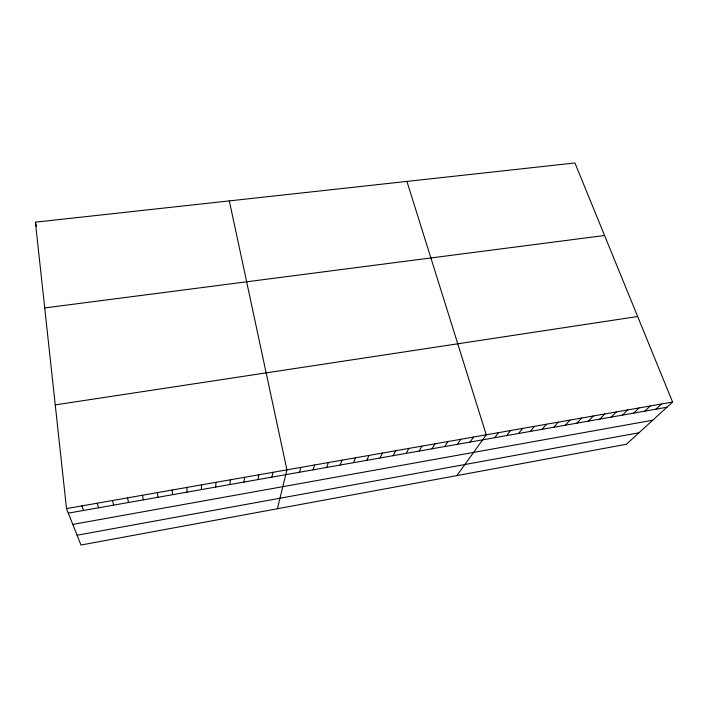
<?xml version="1.0" encoding="UTF-8"?>
<svg xmlns="http://www.w3.org/2000/svg" width="708" height="708" viewBox="0 0 708 708"><rect width="100%" height="100%" fill="white"/><g stroke="black" fill="none" stroke-linecap="round" stroke-linejoin="round"><path stroke-width="1.06" d="M201.408 489.591L201.479 484.874M215.701 487.069L215.958 482.325M229.896 484.555L230.348 479.803M244.003 482.06L244.632 477.289M258.004 479.582L258.827 474.794M271.925 477.121L272.925 472.316M277.377 508.742L286.926 469.855L229.321 200.895M299.475 472.245L300.838 467.404M313.113 469.838L314.653 464.979M326.662 467.439L328.379 462.563M340.132 465.059L342.017 460.165M353.504 462.687L355.558 457.784M366.797 460.342L369.01 455.421M379.992 458.005L382.382 453.076M393.117 455.678L395.666 450.739M406.144 453.377L408.852 448.421M419.101 451.084L421.968 446.111M431.969 448.81L434.986 443.827M444.748 446.544L447.925 441.553M457.457 444.297L460.784 439.287M470.077 442.066L473.555 437.04M456.881 475.59L486.254 434.809L406.923 181.407M494.671 437.712L498.432 432.668M506.636 435.597L510.539 430.544M518.53 433.491L522.575 428.429M530.363 431.402L534.54 426.322M542.116 429.322L546.426 424.234M553.798 427.251L558.249 422.154M565.418 425.198L569.993 420.092M576.958 423.163L581.666 418.039M588.437 421.127L593.269 416.003M599.844 419.109L604.809 413.968M611.19 417.101L616.279 411.959M622.465 415.109L627.677 409.95M633.678 413.127L639.005 407.958M644.82 411.153L650.271 405.976M655.9 409.197L661.467 404.011M672.6 402.055L626.376 444.279L80.978 545.027L66.517 508.601L35.4 222.17L574.94 162.973L672.6 402.055L66.517 508.601M77.084 535.221L638.961 432.783M72.791 524.407L652.723 420.216M68.313 513.141L666.918 407.242M55.251 404.887L637.651 316.503M44.719 307.936L604.561 235.49M81.933 505.893L83.517 510.45M97.244 503.202L98.607 507.778M35.4 222.17L36.506 226.392M112.439 500.529L113.599 505.131M127.537 497.874L128.484 502.494M142.529 495.237L143.273 499.883M157.424 492.618L157.955 497.281M172.203 490.016L172.54 494.697M186.894 487.44L187.027 492.14"/></g></svg>
